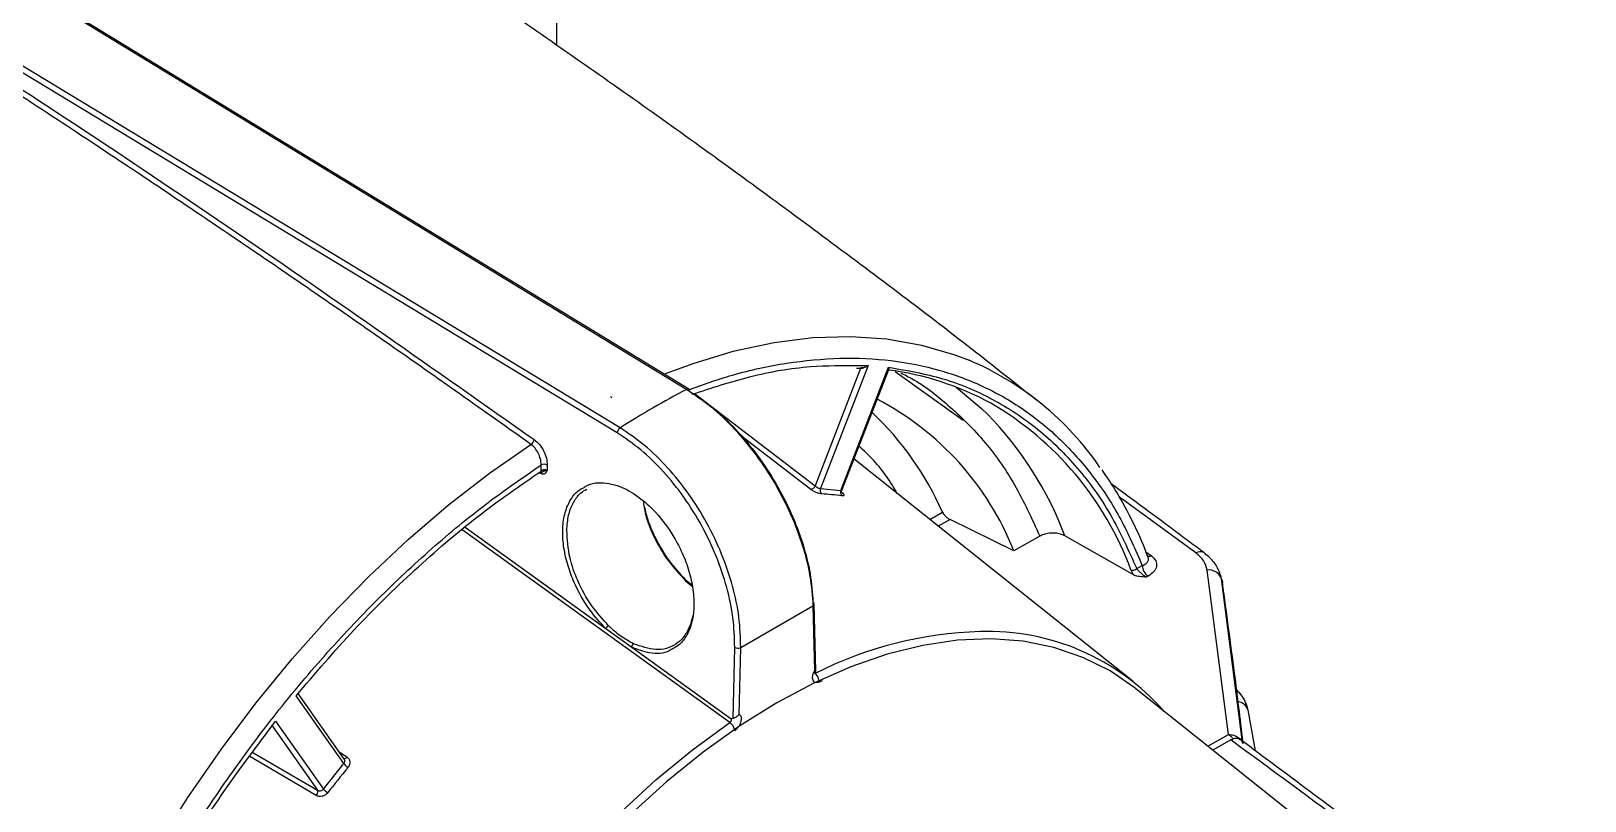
# Model space of a CAD drawing. Extents: x 7 to 135, y 1 to 99.
# Drawn here: x 98.13 to 103.55, y 12.85 to 15.54 of the extents above; entities that cross this region are included whole.
import ezdxf

# ---------------------------------------------------------------- set-up
doc = ezdxf.new("R2010")
doc.units = 0
doc.header["$MEASUREMENT"] = 0
doc.layers.add('OBJECT', color=7, linetype='CONTINUOUS')

msp = doc.modelspace()

# ---------------------------------------------------------------- linework, layer by layer
at = {"layer": 'OBJECT'}
for p, q in [((99.9646, 17.6742), (99.9646, 15.4871)), ((97.4245, 16.1133), (100.419, 14.2878)), ((100.1764, 14.1361), (97.1708, 15.9553)), ((100.1867, 14.1537), (97.1812, 15.9729)), ((101.0265, 14.3639), (100.8664, 13.9514)), ((101.0514, 14.3711), (100.885, 13.9422)), ((100.9565, 13.9358), (101.1229, 14.3647)), ((100.9586, 13.9331), (101.1231, 14.3572)), ((101.0107, 14.3623), (101.034, 14.3622)), ((101.0192, 14.3705), (101.0514, 14.3711)), ((101.383, 14.179), (101.1459, 14.3487)), ((100.1529, 14.2624), (100.1579, 14.2589)), ((100.419, 14.2878), (100.4288, 14.2818)), ((100.4463, 14.2731), (100.8664, 13.9514)), ((100.8513, 13.9393), (100.6003, 14.1315)), ((101.9754, 13.2689), (101.0021, 14.0453)), ((99.911, 14.0032), (99.9114, 14.0244)), ((99.9326, 14.024), (99.9322, 14.0056)), ((100.885, 13.9422), (100.9565, 13.9358)), ((102.194, 13.718), (101.9278, 13.9118)), ((101.2662, 13.8347), (101.3107, 13.8595)), ((101.3372, 13.834), (101.2959, 13.811)), ((101.5593, 13.7255), (101.3372, 13.834)), ((100.5691, 13.1262), (99.6362, 13.7983)), ((99.6467, 13.8072), (100.1371, 13.4538)), ((101.65, 13.7761), (101.5593, 13.7255)), ((101.9788, 13.64), (101.7375, 13.7768)), ((102.0197, 13.7219), (102.0389, 13.7079)), ((101.9878, 13.6629), (102.0072, 13.6737)), ((102.3076, 13.0845), (102.2339, 13.658)), ((100.412, 13.6242), (100.4398, 13.6042)), ((100.4208, 13.6176), (100.4129, 13.6232)), ((100.4159, 13.6197), (100.438, 13.6019)), ((100.4389, 13.6045), (100.4208, 13.6176)), ((102.0277, 13.6369), (102.0213, 13.6333)), ((102.2775, 13.643), (102.2749, 13.6495)), ((102.2835, 13.6276), (102.2775, 13.643)), ((102.2807, 13.6375), (102.2787, 13.6434)), ((102.2837, 13.6262), (102.2809, 13.64)), ((102.3565, 13.0563), (102.2835, 13.6276)), ((102.3584, 13.052), (102.2853, 13.6222)), ((100.6074, 13.3879), (100.8591, 13.5332)), ((100.8591, 13.5332), (100.8643, 13.3067)), ((100.8688, 13.3055), (100.8635, 13.5397)), ((100.1371, 13.4538), (100.2272, 13.3889)), ((100.2272, 13.3889), (100.5734, 13.1394)), ((100.5806, 13.141), (100.5862, 13.3882)), ((100.6022, 13.1554), (100.6074, 13.3879)), ((99.2238, 12.9832), (99.0574, 13.22)), ((99.2261, 12.997), (99.0641, 13.2275)), ((100.8907, 13.2718), (100.8802, 13.2676)), ((103.5504, 11.995), (101.9843, 13.2444)), ((102.4014, 13.0279), (102.3775, 13.1639)), ((98.9718, 13.1179), (99.1318, 12.8901)), ((98.9859, 13.131), (99.1523, 12.8942)), ((100.5806, 13.141), (100.5734, 13.1394)), ((102.2353, 13.0442), (102.3076, 13.0845)), ((102.3156, 13.0661), (102.2531, 13.03)), ((102.3076, 13.0845), (102.3078, 13.0845)), ((99.1272, 12.8722), (98.8958, 13.0081)), ((98.9063, 13.0224), (99.1318, 12.8901)), ((99.2065, 13.0249), (99.2348, 13.0061)), ((99.1523, 12.8942), (99.2238, 12.9832))]:
    msp.add_line(p, q, dxfattribs=at)
at = {"layer": 'OBJECT', "flags": 128}
for points in [[(100.426, 14.2882), (98.9404, 15.1939), (97.4314, 16.1138)], [(100.3454, 14.343), (100.4449, 14.3797), (100.5858, 14.4218), (100.724, 14.4513), (100.8589, 14.4682), (100.99, 14.4724), (101.1165, 14.4638), (101.2379, 14.4425), (101.3536, 14.4086), (101.4032, 14.3895)], [(101.3578, 14.2958), (101.447, 14.2209), (101.4676, 14.2009)], [(98.0165, 11.4045), (98.0702, 11.5909), (98.1329, 11.778), (98.2044, 11.9648), (98.2843, 12.1505), (98.3723, 12.3343), (98.4679, 12.5152), (98.5707, 12.6925), (98.6802, 12.8653), (98.7959, 13.0328), (98.9173, 13.1942), (99.0438, 13.3489), (99.1748, 13.496), (99.3098, 13.6349), (99.448, 13.7649), (99.5889, 13.8855), (99.7317, 13.996), (99.8759, 14.0961)], [(99.911, 14.0032), (99.9109, 14.001), (99.9104, 13.9992), (99.9096, 13.9977), (99.9084, 13.9967), (99.9069, 13.9961), (99.9052, 13.9961), (99.9033, 13.9965), (99.9024, 13.9968)], [(102.2216, 13.7187), (102.2227, 13.7181), (102.2248, 13.7166)], [(100.4159, 13.6197), (100.4172, 13.6204), (100.4184, 13.6208), (100.4194, 13.6209), (100.4202, 13.6208), (100.4207, 13.6203), (100.421, 13.6196), (100.421, 13.6187), (100.4208, 13.6176)], [(102.2853, 13.6222), (102.2868, 13.6128), (102.2868, 13.6114)], [(101.9843, 13.2444), (101.9819, 13.2463), (101.8948, 13.3061), (101.8004, 13.3534), (101.6994, 13.388), (101.5923, 13.4095), (101.4798, 13.4179), (101.3627, 13.4131), (101.2416, 13.3952), (101.1174, 13.3642), (100.9908, 13.3204), (100.8626, 13.2641), (100.7335, 13.1955), (100.6045, 13.1151), (100.4762, 13.0234), (100.3496, 12.921), (100.2254, 12.8085)], [(99.2356, 11.2847), (99.2965, 11.4534), (99.3665, 11.6212), (99.445, 11.7872), (99.5316, 11.9503), (99.6257, 12.1093), (99.7267, 12.2634), (99.8339, 12.4116), (99.9468, 12.5528), (100.0646, 12.6863), (100.1865, 12.8111), (100.3117, 12.9265), (100.4395, 13.0317), (100.5691, 13.1262)]]:
    msp.add_lwpolyline(points, dxfattribs=at)
at = {"layer": 'OBJECT'}
for centre, radius, start, end in [((100.9937, 13.4231), 1.0495, 34.3991, 67.0351), ((100.9941, 13.3506), 1.0127, 61.3841, 82.7292), ((101.8372, 11.5629), 3.0718, 117.4956, 122.499), ((100.4226, 14.2828), 0.00621, 351.1474, 126.4149), ((100.6105, 13.3485), 1.0209, 21.6703, 62.4368), ((100.3236, 13.4237), 1.0791, 23.8198, 46.5938), ((100.5952, 13.3476), 1.2203, 20.5924, 44.3653), ((100.9185, 13.2724), 1.1179, 20.2215, 59.8977), ((100.2002, 14.134), 0.0239, 124.3442, 174.8163), ((99.8613, 14.1178), 0.0261, 303.8776, 349.2911), ((99.9044, 13.9948), 0.00639, 356.9453, 31.2222), ((99.9217, 14.0031), 0.0236, 62.5099, 115.8293), ((100.8475, 13.9595), 0.0206, 280.6868, 336.9863), ((100.9008, 13.9358), 0.017, 157.8844, 227.494), ((100.8375, 12.9439), 0.9807, 82.8055, 86.9755), ((100.9716, 13.929), 0.0166, 155.8074, 227.1063), ((102.0306, 13.7243), 0.0185, 247.0013, 297.0444), ((102.2086, 13.6902), 0.0314, 65.5462, 117.7361), ((101.9748, 13.6753), 0.018, 246.0571, 316.3425), ((102.0527, 13.675), 0.0455, 181.6243, 236.743), ((102.2385, 13.6099), 0.0484, 21.5677, 95.5173), ((100.6139, 13.0754), 1.7585, 18.1182, 18.3042), ((100.8565, 13.5395), 0.00677, 292.0215, 67.7671), ((100.158, 13.4443), 0.023, 120.3893, 155.593), ((101.4833, 12.0705), 1.3736, 91.7265, 116.6914), ((101.4693, 12.6283), 0.8156, 41.2494, 91.9268), ((100.2418, 13.3891), 0.0145, 123.4866, 180.9374), ((100.5971, 13.4092), 0.0236, 242.5081, 295.8303), ((100.8436, 13.2688), 0.0367, 5.7033, 51.8991), ((102.336, 13.1575), 0.042, 8.8459, 82.4489), ((100.5432, 13.0908), 0.0438, 15.1101, 53.71), ((99.2241, 13.0131), 0.0128, 268.897, 326.8449), ((102.2726, 10.458), 3.9393, 140.3804, 142.0305), ((99.2657, 13.0147), 0.0524, 216.8586, 238.2419), ((99.1995, 12.9347), 0.0622, 220.5994, 238.5839), ((99.1128, 12.8855), 0.0196, 317.424, 13.7191)]:
    msp.add_arc(centre, radius, start, end, dxfattribs=at)
for points, knots in [([(95.7189, 16.7949), (96.0676, 16.5913), (96.7648, 16.184), (97.8087, 15.5279), (98.8502, 14.8421), (99.5414, 14.356), (99.887, 14.1129)], [0, 0, 0, 0, 0.25003, 0.500058, 0.750055, 1, 1, 1, 1]), ([(99.8759, 14.0961), (99.7115, 14.2125), (99.3773, 14.4494), (98.8663, 14.8004), (98.3379, 15.1549), (97.8076, 15.5009), (97.28, 15.8358), (96.7598, 16.157), (96.2357, 16.4721), (95.8849, 16.6753), (95.709, 16.7772)], [0, 0, 0, 0, 0.118989, 0.241992, 0.369009, 0.500039, 0.623805, 0.748387, 0.873785, 1, 1, 1, 1]), ([(101.6385, 14.2498), (101.5691, 14.3048), (101.3296, 14.4948), (100.9108, 14.8104), (100.3828, 15.1966), (99.8456, 15.5724), (99.4033, 15.8724), (99.1375, 16.0433), (99.056, 16.0957)], [0, 0, 0, 0, 0.0839488, 0.2897891, 0.495873, 0.7021638, 0.9086263, 1, 1, 1, 1]), ([(100.4221, 14.2855), (100.4744, 14.3041), (100.5915, 14.3457), (100.7694, 14.3828), (100.955, 14.4005), (101.134, 14.3922), (101.3032, 14.3583), (101.4606, 14.2991), (101.604, 14.2154), (101.7314, 14.1091), (101.8414, 13.9822), (101.9351, 13.8386), (101.9833, 13.7283), (102.0072, 13.6737)], [0, 0, 0, 0, 0.073937, 0.165467, 0.258957, 0.353004, 0.447496, 0.541994, 0.636041, 0.729525, 0.821061, 0.911248, 1, 1, 1, 1]), ([(100.438, 14.2706), (100.5051, 14.2927), (100.6455, 14.3389), (100.8407, 14.3719), (100.9633, 14.3709), (101.0192, 14.3705)], [0, 0, 0, 0, 0.332891, 0.696475, 1, 1, 1, 1]), ([(101.0514, 14.3711), (101.0497, 14.3697), (101.0462, 14.367), (101.0407, 14.3643), (101.0359, 14.363), (101.0322, 14.3627), (101.029, 14.3629), (101.0273, 14.3636), (101.0265, 14.3639)], [0, 0, 0, 0, 0.24983, 0.4993433, 0.6449944, 0.7750324, 0.8921471, 1, 1, 1, 1]), ([(101.1229, 14.3647), (101.1867, 14.3538), (101.3148, 14.3318), (101.4886, 14.2576), (101.6464, 14.1537), (101.7836, 14.0182), (101.9005, 13.8566), (101.9588, 13.7273), (101.9878, 13.6629)], [0, 0, 0, 0, 0.165461, 0.332207, 0.5, 0.667784, 0.834534, 1, 1, 1, 1]), ([(101.1229, 14.3647), (101.1233, 14.3631), (101.1239, 14.3602), (101.1233, 14.3582), (101.123, 14.3573)], [0, 0, 0, 0, 0.5431679, 1, 1, 1, 1]), ([(101.1651, 14.3441), (101.1671, 14.3432), (101.2247, 14.3188), (101.3228, 14.2432), (101.455, 14.116), (101.5661, 13.9606), (101.6221, 13.8374), (101.65, 13.7761)], [0, 0, 0, 0, 0.008989, 0.257952, 0.506901, 0.75437, 1, 1, 1, 1]), ([(100.419, 14.2878), (100.4475, 14.2685), (100.5045, 14.2301), (100.5867, 14.1511), (100.6624, 14.0601), (100.7288, 13.9591), (100.7838, 13.8517), (100.8247, 13.7429), (100.8521, 13.6342), (100.8567, 13.5674), (100.8591, 13.5332)], [0, 0, 0, 0, 0.125536, 0.250753, 0.375675, 0.500324, 0.624651, 0.75007, 0.872262, 1, 1, 1, 1]), ([(100.4288, 14.2818), (100.4567, 14.263), (100.5123, 14.2256), (100.5926, 14.1485), (100.6664, 14.0598), (100.7315, 13.9609), (100.7853, 13.8561), (100.8256, 13.7492), (100.8523, 13.6435), (100.8568, 13.5783), (100.8591, 13.5458)], [0, 0, 0, 0, 0.125719, 0.250525, 0.375694, 0.500217, 0.625479, 0.750016, 0.875168, 1, 1, 1, 1]), ([(100.6074, 13.3879), (100.6064, 13.423), (100.6045, 13.4916), (100.5808, 13.6028), (100.5433, 13.7136), (100.4913, 13.8227), (100.4273, 13.925), (100.3534, 14.0167), (100.2723, 14.0962), (100.2153, 14.1345), (100.1867, 14.1537)], [0, 0, 0, 0, 0.1281406, 0.2507098, 0.3760695, 0.5003414, 0.6248252, 0.749582, 0.8746322, 1, 1, 1, 1]), ([(99.9114, 14.0244), (99.9114, 14.0281), (99.9113, 14.0352), (99.9085, 14.0487), (99.9023, 14.0652), (99.8908, 14.0834), (99.8808, 14.0919), (99.8759, 14.0961)], [0, 0, 0, 0, 0.149147, 0.282418, 0.50059, 0.756832, 1, 1, 1, 1]), ([(99.887, 14.1129), (99.8933, 14.1076), (99.9059, 14.0969), (99.9209, 14.0735), (99.9311, 14.0478), (99.9321, 14.032), (99.9326, 14.024)], [0, 0, 0, 0, 0.2502289, 0.5000869, 0.7500072, 1, 1, 1, 1]), ([(100.5862, 13.3882), (100.5853, 13.4218), (100.5837, 13.4888), (100.5609, 13.5972), (100.5242, 13.7062), (100.4735, 13.8129), (100.4109, 13.9131), (100.3387, 14.0028), (100.2597, 14.0802), (100.2041, 14.1175), (100.1764, 14.1361)], [0, 0, 0, 0, 0.125666, 0.250539, 0.37567, 0.500227, 0.625486, 0.75002, 0.875177, 1, 1, 1, 1]), ([(101.1526, 13.9253), (101.1485, 13.9325), (101.1179, 13.9862), (101.0732, 14.0417), (101.0277, 14.082), (101.0193, 14.0895)], [0, 0, 0, 0, 0.112275, 0.83467, 1, 1, 1, 1]), ([(98.1016, 11.419), (98.1255, 11.5013), (98.1737, 11.6671), (98.2673, 11.9189), (98.3774, 12.1729), (98.5048, 12.4263), (98.6482, 12.6756), (98.8056, 12.9165), (98.9748, 13.1458), (99.1538, 13.3605), (99.3393, 13.5576), (99.5287, 13.7347), (99.7195, 13.8924), (99.8478, 13.9806), (99.9114, 14.0244)], [0, 0, 0, 0, 0.080321, 0.16194, 0.244772, 0.329378, 0.414487, 0.5, 0.585518, 0.670628, 0.755228, 0.838066, 0.919682, 1, 1, 1, 1]), ([(99.0574, 13.22), (99.1238, 13.2975), (99.2569, 13.453), (99.4695, 13.6607), (99.6879, 13.8485), (99.8368, 13.9517), (99.911, 14.0032)], [0, 0, 0, 0, 0.249262, 0.5, 0.750738, 1, 1, 1, 1]), ([(99.9031, 13.9986), (99.904, 13.9982), (99.9057, 13.9976), (99.9092, 13.9973), (99.9118, 13.9985), (99.9136, 13.9993)], [0, 0, 0, 0, 0.237238, 0.47897, 1, 1, 1, 1]), ([(99.9322, 14.0056), (99.9301, 14.001), (99.927, 13.9942), (99.9195, 13.9919), (99.9147, 13.9927), (99.9121, 13.9939), (99.9108, 13.9945)], [0, 0, 0, 0, 0.500408, 0.749562, 0.874846, 1, 1, 1, 1]), ([(99.9322, 14.0056), (99.9307, 14.0062), (99.9284, 14.0071), (99.9246, 14.0074), (99.921, 14.0073), (99.9173, 14.0065), (99.9137, 14.005), (99.9119, 14.0038), (99.911, 14.0032)], [0, 0, 0, 0, 0.2398932, 0.3673209, 0.4994889, 0.699792, 0.8375047, 1, 1, 1, 1]), ([(99.9136, 13.9993), (99.9161, 14.0008), (99.9203, 14.0032), (99.9272, 14.0054), (99.9305, 14.0055), (99.9322, 14.0056)], [0, 0, 0, 0, 0.413068, 0.690929, 1, 1, 1, 1]), ([(102.0274, 13.7013), (102.0257, 13.7062), (102.0106, 13.7497), (101.9751, 13.8256), (101.924, 13.9237), (101.8849, 13.9811), (101.8669, 14.0075)], [0, 0, 0, 0, 0.042292, 0.37729, 0.713916, 1, 1, 1, 1]), ([(100.1371, 13.4538), (100.1178, 13.4748), (100.0747, 13.5216), (100.0309, 13.6004), (100.0033, 13.6743), (99.9892, 13.736), (99.9849, 13.7973), (99.9918, 13.8538), (100.0103, 13.9002), (100.0332, 13.9313), (100.0522, 13.9415), (100.0588, 13.945)], [0, 0, 0, 0, 0.136879, 0.305055, 0.401288, 0.50431, 0.61241, 0.723242, 0.834071, 0.942167, 1, 1, 1, 1]), ([(100.0009, 13.7962), (100.0023, 13.8143), (100.0049, 13.8476), (100.0165, 13.8793), (100.0261, 13.8973), (100.0322, 13.9066), (100.038, 13.9144), (100.0435, 13.9206), (100.0534, 13.9308), (100.0633, 13.9358), (100.0712, 13.9397)], [0, 0, 0, 0, 0.276876, 0.505744, 0.583894, 0.654327, 0.717044, 0.772044, 0.819326, 1, 1, 1, 1]), ([(100.0588, 13.945), (100.0637, 13.9483), (100.0789, 13.9586), (100.1205, 13.9653), (100.1805, 13.9556), (100.2498, 13.9169), (100.3161, 13.8578), (100.3684, 13.7871), (100.4053, 13.7156), (100.4283, 13.6535), (100.4425, 13.589), (100.4458, 13.5267), (100.4376, 13.4711), (100.4186, 13.4268), (100.3962, 13.3978), (100.3783, 13.3882), (100.3722, 13.3849)], [0, 0, 0, 0, 0.02924, 0.091517, 0.200352, 0.288936, 0.37752, 0.486357, 0.548634, 0.615305, 0.685265, 0.756994, 0.828724, 0.898686, 0.96536, 1, 1, 1, 1]), ([(100.8893, 13.9232), (100.8866, 13.9236), (100.8812, 13.9243), (100.8706, 13.9281), (100.8599, 13.9333), (100.8542, 13.9373), (100.8513, 13.9393)], [0, 0, 0, 0, 0.249979, 0.499781, 0.749128, 1, 1, 1, 1]), ([(100.8664, 13.9514), (100.8672, 13.9508), (100.8685, 13.9495), (100.8716, 13.9472), (100.8758, 13.9448), (100.8809, 13.9427), (100.8836, 13.9424), (100.885, 13.9422)], [0, 0, 0, 0, 0.1398185, 0.2700286, 0.501056, 0.7520722, 1, 1, 1, 1]), ([(100.9565, 13.9358), (100.9576, 13.9357), (100.9593, 13.9356), (100.9596, 13.9365), (100.9597, 13.9369)], [0, 0, 0, 0, 0.612523, 1, 1, 1, 1]), ([(100.959, 13.929), (100.959, 13.929), (100.9592, 13.9289), (100.9591, 13.9297), (100.9588, 13.9322), (100.9596, 13.9352), (100.96, 13.9367)], [0, 0, 0, 0, 0.042203, 0.239087, 0.620001, 1, 1, 1, 1]), ([(100.9589, 13.9296), (100.9611, 13.9277), (100.9656, 13.9238), (100.9678, 13.9194), (100.9664, 13.9167), (100.9624, 13.9168), (100.9603, 13.9169)], [0, 0, 0, 0, 0.250089, 0.499956, 0.749357, 1, 1, 1, 1]), ([(102.2216, 13.7188), (102.1561, 13.7679), (102.0491, 13.8481), (101.9408, 13.9279), (101.8988, 13.9588)], [0, 0, 0, 0, 0.611773, 1, 1, 1, 1]), ([(100.2674, 13.9001), (100.2693, 13.8841), (100.2742, 13.8438), (100.3051, 13.7695), (100.3524, 13.6872), (100.3952, 13.6418), (100.4159, 13.6197)], [0, 0, 0, 0, 0.166779, 0.421361, 0.719672, 1, 1, 1, 1]), ([(100.271, 13.878), (100.2748, 13.8626), (100.2832, 13.8288), (100.3121, 13.7613), (100.3574, 13.6844), (100.4011, 13.6383), (100.4208, 13.6176)], [0, 0, 0, 0, 0.164931, 0.364508, 0.714269, 1, 1, 1, 1]), ([(101.3107, 13.8595), (101.3119, 13.8574), (101.3142, 13.8531), (101.3205, 13.846), (101.3278, 13.8396), (101.3336, 13.8358), (101.3366, 13.8343), (101.3372, 13.834)], [0, 0, 0, 0, 0.243971, 0.488093, 0.725805, 0.945379, 1, 1, 1, 1]), ([(100.1464, 13.4641), (100.1261, 13.4864), (100.0842, 13.5323), (100.0387, 13.6161), (100.0062, 13.708), (100.0028, 13.7645), (100.0009, 13.7962)], [0, 0, 0, 0, 0.242224, 0.499991, 0.719967, 1, 1, 1, 1]), ([(101.7375, 13.7768), (101.7324, 13.7792), (101.7222, 13.784), (101.7027, 13.787), (101.6825, 13.7866), (101.664, 13.7828), (101.6543, 13.7781), (101.65, 13.7761)], [0, 0, 0, 0, 0.199355, 0.398467, 0.604141, 0.823636, 1, 1, 1, 1]), ([(102.0389, 13.7079), (102.0449, 13.7022), (102.0568, 13.6908), (102.0586, 13.6707), (102.0495, 13.6516), (102.035, 13.6418), (102.0277, 13.6369)], [0, 0, 0, 0, 0.2497048, 0.4994827, 0.7493641, 1, 1, 1, 1]), ([(102.2339, 13.658), (102.231, 13.6688), (102.2253, 13.6903), (102.2044, 13.7087), (102.194, 13.718)], [0, 0, 0, 0, 0.4986885, 1, 1, 1, 1]), ([(102.279, 13.6456), (102.2731, 13.6588), (102.2614, 13.685), (102.2369, 13.7061), (102.2248, 13.7166)], [0, 0, 0, 0, 0.503868, 1, 1, 1, 1]), ([(101.9675, 13.6589), (101.9688, 13.6559), (101.9715, 13.6501), (101.9764, 13.6434), (101.9788, 13.64)], [0, 0, 0, 0, 0.5001246, 1, 1, 1, 1]), ([(102.0213, 13.6333), (102.0198, 13.6342), (102.0168, 13.6359), (102.0118, 13.6394), (102.0067, 13.6434), (102.0002, 13.649), (101.9931, 13.656), (101.9896, 13.6606), (101.9878, 13.6629)], [0, 0, 0, 0, 0.115729, 0.237005, 0.365058, 0.500933, 0.749862, 1, 1, 1, 1]), ([(102.0072, 13.6737), (102.0122, 13.676), (102.0223, 13.6806), (102.0283, 13.6894), (102.0294, 13.6965), (102.0281, 13.7), (102.0276, 13.7014)], [0, 0, 0, 0, 0.3465073, 0.6918656, 0.8778853, 1, 1, 1, 1]), ([(102.0213, 13.6333), (102.0139, 13.6338), (102.0028, 13.6345), (101.99, 13.6362), (101.9831, 13.638), (101.9802, 13.6394), (101.9788, 13.64)], [0, 0, 0, 0, 0.500732, 0.749883, 0.881701, 1, 1, 1, 1]), ([(102.3582, 13.0602), (102.3487, 13.1396), (102.3267, 13.3234), (102.3012, 13.507), (102.2868, 13.6114)], [0, 0, 0, 0, 0.431831, 1, 1, 1, 1]), ([(100.4398, 13.5007), (100.4383, 13.4931), (100.4361, 13.4823), (100.4321, 13.4701), (100.4297, 13.4636), (100.4227, 13.4465), (100.4085, 13.4226), (100.3724, 13.3899), (100.3148, 13.3722), (100.2601, 13.3918), (100.2338, 13.4012)], [0, 0, 0, 0, 0.074442, 0.106755, 0.130682, 0.146223, 0.301898, 0.438431, 0.729848, 1, 1, 1, 1]), ([(100.2338, 13.4012), (100.2185, 13.4091), (100.1957, 13.4209), (100.1698, 13.4421), (100.1559, 13.4549), (100.149, 13.4616), (100.1464, 13.4641)], [0, 0, 0, 0, 0.498349, 0.748845, 0.907486, 1, 1, 1, 1]), ([(100.3722, 13.3849), (100.3675, 13.3819), (100.3446, 13.3669), (100.295, 13.3632), (100.2482, 13.3809), (100.2272, 13.3889)], [0, 0, 0, 0, 0.1228101, 0.6064026, 1, 1, 1, 1]), ([(100.8802, 13.2676), (100.8779, 13.2668), (100.8733, 13.265), (100.8673, 13.2656), (100.8624, 13.2685), (100.859, 13.2737), (100.8574, 13.2807), (100.8578, 13.2889), (100.86, 13.2979), (100.8628, 13.3038), (100.8643, 13.3067)], [0, 0, 0, 0, 0.124954, 0.249944, 0.374542, 0.49976, 0.624949, 0.749936, 0.874868, 1, 1, 1, 1]), ([(100.8641, 13.2957), (100.8642, 13.2957), (100.8645, 13.2955), (100.8648, 13.2965), (100.8652, 13.2978), (100.8658, 13.2991), (100.866, 13.2996)], [0, 0, 0, 0, 0.094695, 0.444372, 0.831436, 1, 1, 1, 1]), ([(100.8688, 13.3055), (100.8688, 13.3055), (100.8691, 13.3055), (100.8679, 13.3056), (100.8656, 13.3063), (100.8643, 13.3067)], [0, 0, 0, 0, 0.036974, 0.432051, 1, 1, 1, 1]), ([(100.866, 13.2996), (100.8662, 13.3002), (100.8669, 13.3019), (100.8682, 13.3042), (100.869, 13.3057)], [0, 0, 0, 0, 0.350496, 1, 1, 1, 1]), ([(102.3756, 13.1722), (102.3702, 13.1903), (102.3627, 13.215), (102.3403, 13.2353), (102.3342, 13.2408)], [0, 0, 0, 0, 0.729355, 1, 1, 1, 1]), ([(98.1209, 11.4306), (98.15, 11.5285), (98.2083, 11.7251), (98.3252, 12.0217), (98.4624, 12.3156), (98.6202, 12.6017), (98.7939, 12.8765), (98.922, 13.0464), (98.9859, 13.131)], [0, 0, 0, 0, 0.165461, 0.332207, 0.5, 0.667783, 0.834534, 1, 1, 1, 1]), ([(100.5734, 13.1394), (100.5736, 13.1381), (100.5739, 13.1357), (100.5731, 13.1318), (100.5715, 13.1284), (100.5699, 13.1269), (100.5691, 13.1262)], [0, 0, 0, 0, 0.257733, 0.512483, 0.759034, 1, 1, 1, 1]), ([(100.6022, 13.1554), (100.6003, 13.1531), (100.5972, 13.1493), (100.5913, 13.1451), (100.5855, 13.1424), (100.5823, 13.1415), (100.5806, 13.141)], [0, 0, 0, 0, 0.295235, 0.500558, 0.750396, 1, 1, 1, 1]), ([(100.6022, 13.1554), (100.6036, 13.1541), (100.6065, 13.1516), (100.6086, 13.1451), (100.609, 13.1372), (100.6074, 13.1285), (100.6041, 13.1195), (100.5992, 13.1109), (100.5931, 13.1033), (100.5885, 13.0997), (100.5862, 13.0979)], [0, 0, 0, 0, 0.125087, 0.250243, 0.374812, 0.499485, 0.624581, 0.749702, 0.874734, 1, 1, 1, 1]), ([(102.3078, 13.0845), (102.3142, 13.0841), (102.3266, 13.0832), (102.3415, 13.0756), (102.3516, 13.0664), (102.355, 13.0594), (102.3565, 13.0563)], [0, 0, 0, 0, 0.2951, 0.569758, 0.806962, 1, 1, 1, 1]), ([(102.3239, 13.0692), (102.3235, 13.0698), (102.3211, 13.0734), (102.3155, 13.0787), (102.3104, 13.0825), (102.3078, 13.0845)], [0, 0, 0, 0, 0.0809943, 0.5268568, 1, 1, 1, 1]), ([(102.3156, 13.0661), (102.3204, 13.0683), (102.33, 13.0726), (102.3413, 13.0724), (102.346, 13.0683), (102.3476, 13.0669)], [0, 0, 0, 0, 0.394353, 0.788573, 1, 1, 1, 1]), ([(103.2799, 12.3581), (103.0996, 12.4901), (102.7776, 12.7258), (102.4568, 12.9621), (102.3156, 13.0661)], [0, 0, 0, 0, 0.560008, 1, 1, 1, 1]), ([(103.2983, 12.358), (103.154, 12.4659), (102.8373, 12.7028), (102.5206, 12.9391), (102.3481, 13.0677)], [0, 0, 0, 0, 0.4555662, 1, 1, 1, 1]), ([(99.2238, 12.9832), (99.2248, 12.9848), (99.2269, 12.9879), (99.2274, 12.9932), (99.226, 12.9972), (99.224, 13.0001), (99.2225, 13.0013), (99.2217, 13.0019)], [0, 0, 0, 0, 0.248121, 0.499402, 0.730191, 0.860291, 1, 1, 1, 1]), ([(99.2348, 13.0061), (99.2373, 13.0039), (99.2424, 12.9995), (99.2454, 12.9899), (99.2443, 12.9794), (99.2402, 12.9732), (99.2381, 12.9701)], [0, 0, 0, 0, 0.2500885, 0.4999531, 0.7493597, 1, 1, 1, 1]), ([(99.1318, 12.8901), (99.1327, 12.8897), (99.1344, 12.8887), (99.1381, 12.8878), (99.1428, 12.8879), (99.1483, 12.89), (99.1509, 12.8928), (99.1523, 12.8942)], [0, 0, 0, 0, 0.139818, 0.270029, 0.501061, 0.752068, 1, 1, 1, 1]), ([(99.1671, 12.8817), (99.1644, 12.8789), (99.1591, 12.8733), (99.1481, 12.8689), (99.1368, 12.8681), (99.1304, 12.8708), (99.1272, 12.8722)], [0, 0, 0, 0, 0.249977, 0.499782, 0.749126, 1, 1, 1, 1])]:
    msp.add_open_spline(points, degree=3, knots=knots, dxfattribs=at)

doc.saveas('drawing.dxf')
